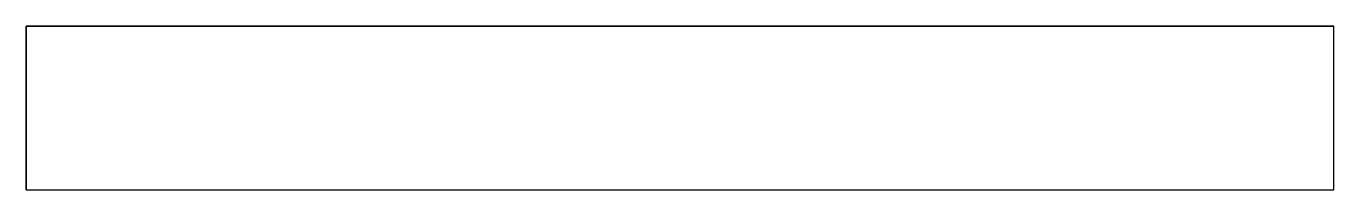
# Model space of a CAD drawing. Extents: x -712.6 to -672.6, y 0 to 5.
import ezdxf

# ---------------------------------------------------------------- set-up
doc = ezdxf.new("R2010")
doc.units = 0
doc.layers.get('0').update_dxf_attribs({"linetype": 'CONTINUOUS'})

msp = doc.modelspace()

# ---------------------------------------------------------------- linework, layer by layer
at = {"linetype": 'CONTINUOUS'}
for p, q in [((-712.62, 5), (-672.62, 5)), ((-712.62, 0), (-712.62, 5)), ((-672.62, 5), (-712.62, 5)), ((-712.62, 5), (-712.62, 0)), ((-672.62, 5), (-712.62, 5)), ((-712.62, 5), (-712.62, 0)), ((-672.62, 0), (-672.62, 5)), ((-672.62, 0), (-672.62, 5)), ((-672.62, 0), (-672.62, 5)), ((-712.62, 0), (-672.62, 0)), ((-712.62, 0), (-672.62, 0)), ((-712.62, 0), (-672.62, 0))]:
    msp.add_line(p, q, dxfattribs=at)

doc.saveas('drawing.dxf')
